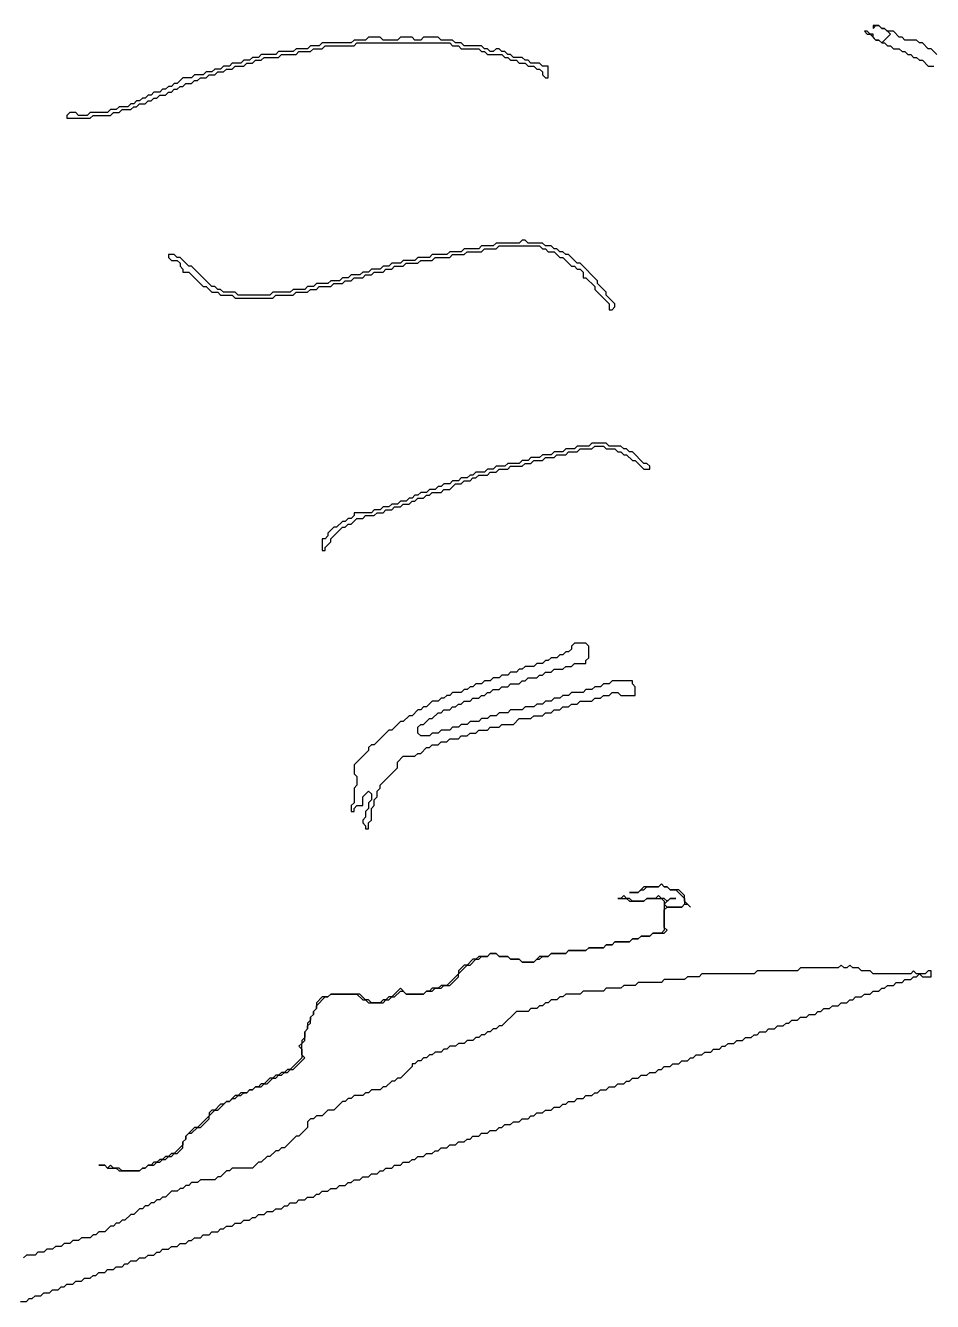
# Model space of a CAD drawing. Header units: metres. Extents: x 0 to 100, y 0 to 128.
# Drawn here: x 54.99 to 62.81, y 83.15 to 94.15 of the extents above; entities that cross this region are included whole.
import ezdxf

# ---------------------------------------------------------------- set-up
doc = ezdxf.new("R2010")
doc.units = ezdxf.units.M

msp = doc.modelspace()

# ---------------------------------------------------------------- linework, layer by layer
for points in [[(57.95, 94.05), (57.925, 94.025), (57.825, 94.025), (57.8, 94), (57.55, 94), (57.525, 93.975), (57.45, 93.975), (57.425, 93.95), (57.325, 93.95), (57.3, 93.925), (57.175, 93.925), (57.15, 93.9), (57.025, 93.9), (57, 93.875), (56.95, 93.875), (56.925, 93.85), (56.875, 93.85), (56.85, 93.825), (56.775, 93.825), (56.75, 93.8), (56.7, 93.8), (56.675, 93.775), (56.625, 93.775), (56.6, 93.75), (56.55, 93.75), (56.525, 93.725), (56.45, 93.725), (56.425, 93.7), (56.35, 93.7), (56.3, 93.65), (56.275, 93.65), (56.25, 93.625), (56.225, 93.625), (56.2, 93.6), (56.175, 93.6), (56.15, 93.575), (56.1, 93.575), (56.075, 93.55), (56.05, 93.55), (56.025, 93.525), (56, 93.525), (55.975, 93.5), (55.95, 93.5), (55.925, 93.475), (55.9, 93.475), (55.875, 93.45), (55.8, 93.45), (55.775, 93.425), (55.725, 93.425), (55.7, 93.4), (55.55, 93.4), (55.525, 93.375), (55.45, 93.375), (55.425, 93.4), (55.375, 93.4), (55.35, 93.375), (55.35, 93.35), (55.55, 93.35), (55.575, 93.375), (55.725, 93.375), (55.75, 93.4), (55.8, 93.4), (55.825, 93.425), (55.9, 93.425), (55.925, 93.45), (55.95, 93.45), (55.975, 93.475), (56.025, 93.475), (56.05, 93.5), (56.075, 93.5), (56.1, 93.525), (56.125, 93.525), (56.15, 93.55), (56.2, 93.55), (56.225, 93.575), (56.25, 93.575), (56.275, 93.6), (56.3, 93.6), (56.325, 93.625), (56.35, 93.625), (56.375, 93.65), (56.425, 93.65), (56.45, 93.675), (56.475, 93.675), (56.5, 93.7), (56.55, 93.7), (56.575, 93.725), (56.625, 93.725), (56.65, 93.75), (56.7, 93.75), (56.725, 93.775), (56.775, 93.775), (56.8, 93.8), (56.875, 93.8), (56.9, 93.825), (56.95, 93.825), (56.975, 93.85), (57.025, 93.85), (57.05, 93.875), (57.175, 93.875), (57.2, 93.9), (57.325, 93.9), (57.35, 93.925), (57.45, 93.925), (57.475, 93.95), (57.55, 93.95), (57.575, 93.975), (57.825, 93.975), (57.85, 94), (58.65, 94), (58.675, 93.975), (58.725, 93.975), (58.75, 93.95), (58.9, 93.95), (58.925, 93.925), (58.95, 93.925), (58.975, 93.9), (59.1, 93.9), (59.125, 93.875), (59.15, 93.875), (59.175, 93.85), (59.225, 93.85), (59.25, 93.825), (59.3, 93.825), (59.325, 93.8), (59.375, 93.8), (59.4, 93.775), (59.425, 93.775), (59.45, 93.75), (59.45, 93.725), (59.475, 93.7), (59.5, 93.7), (59.5, 93.8), (59.45, 93.8), (59.425, 93.825), (59.35, 93.825), (59.325, 93.85), (59.3, 93.85), (59.275, 93.875), (59.2, 93.875), (59.175, 93.9), (59.15, 93.9), (59.125, 93.925), (59.1, 93.925), (59.075, 93.95), (59.05, 93.95), (59.025, 93.925), (59, 93.925), (58.975, 93.95), (58.95, 93.95), (58.925, 93.975), (58.775, 93.975), (58.75, 94), (58.7, 94), (58.675, 94.025), (58.575, 94.025), (58.55, 94.05), (58.425, 94.05), (58.4, 94.025), (58.35, 94.025), (58.325, 94.05), (58.225, 94.05), (58.2, 94.025), (58.075, 94.025), (58.05, 94.05)], [(59.275, 92.3), (59.25, 92.275), (59.05, 92.275), (59.025, 92.25), (58.925, 92.25), (58.9, 92.225), (58.775, 92.225), (58.75, 92.2), (58.65, 92.2), (58.625, 92.175), (58.5, 92.175), (58.475, 92.15), (58.375, 92.15), (58.35, 92.125), (58.25, 92.125), (58.225, 92.1), (58.15, 92.1), (58.125, 92.075), (58.075, 92.075), (58.05, 92.05), (57.975, 92.05), (57.95, 92.025), (57.9, 92.025), (57.875, 92), (57.8, 92), (57.775, 91.975), (57.725, 91.975), (57.7, 91.95), (57.625, 91.95), (57.6, 91.925), (57.5, 91.925), (57.475, 91.9), (57.425, 91.9), (57.4, 91.875), (57.3, 91.875), (57.275, 91.85), (57.125, 91.85), (57.1, 91.825), (56.825, 91.825), (56.8, 91.85), (56.7, 91.85), (56.675, 91.875), (56.65, 91.875), (56.625, 91.9), (56.6, 91.9), (56.425, 92.075), (56.4, 92.075), (56.325, 92.15), (56.3, 92.15), (56.275, 92.175), (56.225, 92.175), (56.225, 92.15), (56.25, 92.125), (56.3, 92.125), (56.325, 92.1), (56.325, 92.075), (56.35, 92.05), (56.35, 92.025), (56.4, 92.025), (56.525, 91.9), (56.55, 91.9), (56.6, 91.85), (56.65, 91.85), (56.675, 91.825), (56.775, 91.825), (56.8, 91.8), (57.125, 91.8), (57.15, 91.825), (57.3, 91.825), (57.325, 91.85), (57.425, 91.85), (57.45, 91.875), (57.5, 91.875), (57.525, 91.9), (57.625, 91.9), (57.65, 91.925), (57.725, 91.925), (57.75, 91.95), (57.8, 91.95), (57.825, 91.975), (57.9, 91.975), (57.925, 92), (57.975, 92), (58, 92.025), (58.075, 92.025), (58.1, 92.05), (58.15, 92.05), (58.175, 92.075), (58.25, 92.075), (58.275, 92.1), (58.375, 92.1), (58.4, 92.125), (58.5, 92.125), (58.525, 92.15), (58.65, 92.15), (58.675, 92.175), (58.775, 92.175), (58.8, 92.2), (58.925, 92.2), (58.95, 92.225), (59.05, 92.225), (59.075, 92.25), (59.425, 92.25), (59.45, 92.225), (59.475, 92.225), (59.5, 92.2), (59.55, 92.2), (59.6, 92.15), (59.625, 92.15), (59.7, 92.075), (59.725, 92.075), (59.75, 92.05), (59.775, 92.05), (59.8, 92.025), (59.8, 91.975), (59.825, 91.975), (59.9, 91.9), (59.9, 91.875), (60.025, 91.75), (60.025, 91.7), (60.05, 91.7), (60.075, 91.725), (60.075, 91.75), (60, 91.825), (60, 91.85), (59.925, 91.925), (59.925, 91.95), (59.775, 92.1), (59.75, 92.1), (59.675, 92.175), (59.65, 92.175), (59.625, 92.2), (59.6, 92.2), (59.575, 92.225), (59.55, 92.225), (59.525, 92.25), (59.475, 92.25), (59.45, 92.275), (59.325, 92.275), (59.3, 92.3)], [(59.875, 90.55), (59.85, 90.525), (59.75, 90.525), (59.725, 90.5), (59.65, 90.5), (59.625, 90.475), (59.55, 90.475), (59.525, 90.45), (59.45, 90.45), (59.425, 90.425), (59.35, 90.425), (59.325, 90.4), (59.275, 90.4), (59.25, 90.375), (59.15, 90.375), (59.125, 90.35), (59.05, 90.35), (59.025, 90.325), (58.975, 90.325), (58.95, 90.3), (58.875, 90.3), (58.85, 90.275), (58.825, 90.275), (58.8, 90.25), (58.75, 90.25), (58.725, 90.225), (58.675, 90.225), (58.65, 90.2), (58.6, 90.2), (58.575, 90.175), (58.55, 90.175), (58.525, 90.15), (58.475, 90.15), (58.45, 90.125), (58.4, 90.125), (58.375, 90.1), (58.35, 90.1), (58.325, 90.075), (58.3, 90.075), (58.275, 90.05), (58.225, 90.05), (58.2, 90.025), (58.15, 90.025), (58.125, 90), (58.075, 90), (58.05, 89.975), (58, 89.975), (57.975, 89.95), (57.825, 89.95), (57.825, 89.925), (57.8, 89.9), (57.775, 89.9), (57.75, 89.875), (57.725, 89.875), (57.675, 89.825), (57.65, 89.825), (57.6, 89.775), (57.6, 89.75), (57.575, 89.725), (57.55, 89.725), (57.55, 89.625), (57.575, 89.625), (57.575, 89.65), (57.625, 89.7), (57.625, 89.725), (57.725, 89.825), (57.75, 89.825), (57.775, 89.85), (57.8, 89.85), (57.85, 89.9), (57.9, 89.9), (57.925, 89.925), (58, 89.925), (58.025, 89.95), (58.075, 89.95), (58.1, 89.975), (58.15, 89.975), (58.175, 90), (58.225, 90), (58.25, 90.025), (58.3, 90.025), (58.325, 90.05), (58.35, 90.05), (58.375, 90.075), (58.425, 90.075), (58.45, 90.1), (58.475, 90.1), (58.5, 90.125), (58.575, 90.125), (58.6, 90.15), (58.65, 90.15), (58.7, 90.2), (58.75, 90.2), (58.775, 90.225), (58.825, 90.225), (58.85, 90.25), (58.875, 90.25), (58.9, 90.275), (58.975, 90.275), (59, 90.3), (59.05, 90.3), (59.075, 90.325), (59.15, 90.325), (59.175, 90.35), (59.275, 90.35), (59.3, 90.375), (59.35, 90.375), (59.375, 90.4), (59.45, 90.4), (59.475, 90.425), (59.55, 90.425), (59.575, 90.45), (59.65, 90.45), (59.675, 90.475), (59.75, 90.475), (59.775, 90.5), (59.875, 90.5), (59.9, 90.525), (59.975, 90.525), (60, 90.5), (60.075, 90.5), (60.1, 90.475), (60.125, 90.475), (60.15, 90.45), (60.175, 90.45), (60.225, 90.4), (60.25, 90.4), (60.325, 90.325), (60.375, 90.325), (60.375, 90.35), (60.35, 90.375), (60.325, 90.375), (60.225, 90.475), (60.2, 90.475), (60.175, 90.5), (60.15, 90.5), (60.125, 90.525), (60.025, 90.525), (60, 90.55)], [(59.725, 88.825), (59.7, 88.8), (59.7, 88.775), (59.675, 88.75), (59.65, 88.75), (59.625, 88.725), (59.6, 88.725), (59.575, 88.7), (59.525, 88.7), (59.5, 88.675), (59.475, 88.675), (59.45, 88.65), (59.4, 88.65), (59.375, 88.625), (59.3, 88.625), (59.275, 88.6), (59.25, 88.6), (59.225, 88.575), (59.175, 88.575), (59.15, 88.55), (59.1, 88.55), (59.075, 88.525), (59.025, 88.525), (59, 88.5), (58.95, 88.5), (58.925, 88.475), (58.875, 88.475), (58.85, 88.45), (58.825, 88.45), (58.8, 88.425), (58.775, 88.425), (58.75, 88.4), (58.675, 88.4), (58.65, 88.375), (58.625, 88.375), (58.6, 88.35), (58.575, 88.35), (58.55, 88.325), (58.5, 88.325), (58.45, 88.275), (58.425, 88.275), (58.4, 88.25), (58.375, 88.25), (58.325, 88.2), (58.3, 88.2), (58.25, 88.15), (58.225, 88.15), (58.15, 88.075), (58.125, 88.075), (58, 87.95), (57.975, 87.95), (57.95, 87.925), (57.95, 87.9), (57.825, 87.775), (57.825, 87.7), (57.85, 87.675), (57.85, 87.6), (57.825, 87.575), (57.825, 87.45), (57.8, 87.425), (57.8, 87.375), (57.825, 87.375), (57.825, 87.4), (57.85, 87.425), (57.9, 87.425), (57.9, 87.5), (57.95, 87.55), (57.975, 87.525), (57.975, 87.475), (57.95, 87.45), (57.95, 87.4), (57.925, 87.375), (57.925, 87.325), (57.9, 87.3), (57.9, 87.275), (57.925, 87.25), (57.925, 87.225), (57.95, 87.225), (57.95, 87.275), (57.975, 87.3), (57.975, 87.4), (58, 87.425), (58, 87.475), (58.025, 87.5), (58.025, 87.55), (58.05, 87.575), (58.05, 87.6), (58.2, 87.75), (58.2, 87.8), (58.25, 87.85), (58.35, 87.85), (58.375, 87.875), (58.4, 87.875), (58.45, 87.925), (58.475, 87.925), (58.5, 87.95), (58.55, 87.95), (58.575, 87.975), (58.625, 87.975), (58.65, 88), (58.725, 88), (58.75, 88.025), (58.8, 88.025), (58.825, 88.05), (58.875, 88.05), (58.9, 88.075), (58.975, 88.075), (59, 88.1), (59.075, 88.1), (59.1, 88.125), (59.2, 88.125), (59.25, 88.175), (59.35, 88.175), (59.375, 88.2), (59.45, 88.2), (59.475, 88.225), (59.525, 88.225), (59.55, 88.25), (59.6, 88.25), (59.625, 88.275), (59.675, 88.275), (59.7, 88.3), (59.75, 88.3), (59.775, 88.325), (59.875, 88.325), (59.9, 88.35), (59.95, 88.35), (59.975, 88.375), (60.025, 88.375), (60.05, 88.4), (60.1, 88.4), (60.125, 88.375), (60.25, 88.375), (60.25, 88.45), (60.225, 88.475), (60.225, 88.5), (60.05, 88.5), (60.025, 88.475), (59.975, 88.475), (59.95, 88.45), (59.9, 88.45), (59.875, 88.425), (59.825, 88.425), (59.8, 88.4), (59.7, 88.4), (59.675, 88.375), (59.625, 88.375), (59.6, 88.35), (59.55, 88.35), (59.525, 88.325), (59.475, 88.325), (59.45, 88.3), (59.4, 88.3), (59.375, 88.275), (59.3, 88.275), (59.275, 88.25), (59.175, 88.25), (59.15, 88.225), (59.075, 88.225), (59.05, 88.2), (59, 88.2), (58.975, 88.175), (58.925, 88.175), (58.9, 88.15), (58.825, 88.15), (58.8, 88.125), (58.75, 88.125), (58.725, 88.1), (58.675, 88.1), (58.65, 88.075), (58.575, 88.075), (58.55, 88.05), (58.5, 88.05), (58.475, 88.025), (58.4, 88.025), (58.375, 88.05), (58.375, 88.1), (58.4, 88.125), (58.425, 88.125), (58.475, 88.175), (58.5, 88.175), (58.55, 88.225), (58.575, 88.225), (58.6, 88.25), (58.65, 88.25), (58.675, 88.275), (58.7, 88.275), (58.725, 88.3), (58.75, 88.3), (58.775, 88.325), (58.825, 88.325), (58.85, 88.35), (58.9, 88.35), (58.925, 88.375), (58.95, 88.375), (58.975, 88.4), (59, 88.4), (59.025, 88.425), (59.075, 88.425), (59.1, 88.45), (59.15, 88.45), (59.175, 88.475), (59.25, 88.475), (59.275, 88.5), (59.3, 88.5), (59.325, 88.525), (59.4, 88.525), (59.425, 88.55), (59.45, 88.55), (59.475, 88.575), (59.525, 88.575), (59.55, 88.6), (59.625, 88.6), (59.65, 88.625), (59.7, 88.625), (59.725, 88.65), (59.825, 88.65), (59.825, 88.675), (59.85, 88.7), (59.85, 88.8), (59.825, 88.825)], [(60.475, 86.75), (60.45, 86.725), (60.325, 86.725), (60.275, 86.675), (60.2, 86.675), (60.275, 86.675), (60.3, 86.7), (60.325, 86.7), (60.35, 86.725), (60.45, 86.725), (60.475, 86.75), (60.5, 86.725), (60.525, 86.725), (60.55, 86.7), (60.6, 86.7), (60.675, 86.625), (60.675, 86.575), (60.65, 86.55), (60.525, 86.55), (60.5, 86.575), (60.55, 86.625), (60.6, 86.625), (60.55, 86.625), (60.525, 86.6), (60.5, 86.625), (60.475, 86.625), (60.45, 86.65), (60.425, 86.625), (60.35, 86.625), (60.325, 86.6), (60.225, 86.6), (60.2, 86.625), (60.175, 86.625), (60.15, 86.65), (60.125, 86.625), (60.1, 86.625), (60.175, 86.625), (60.2, 86.6), (60.325, 86.6), (60.35, 86.625), (60.475, 86.625), (60.5, 86.6), (60.5, 86.35), (60.475, 86.325), (60.4, 86.325), (60.375, 86.3), (60.3, 86.3), (60.275, 86.275), (60.225, 86.275), (60.2, 86.25), (60.075, 86.25), (60.05, 86.225), (60, 86.225), (59.975, 86.2), (59.85, 86.2), (59.825, 86.175), (59.675, 86.175), (59.65, 86.15), (59.525, 86.15), (59.5, 86.125), (59.425, 86.125), (59.375, 86.075), (59.275, 86.075), (59.25, 86.1), (59.175, 86.1), (59.15, 86.125), (59.075, 86.125), (59.05, 86.15), (59, 86.15), (58.975, 86.125), (58.9, 86.125), (58.875, 86.1), (58.85, 86.1), (58.8, 86.05), (58.775, 86.05), (58.725, 86), (58.725, 85.975), (58.625, 85.875), (58.575, 85.875), (58.55, 85.85), (58.5, 85.85), (58.475, 85.825), (58.45, 85.825), (58.425, 85.8), (58.275, 85.8), (58.225, 85.85), (58.15, 85.775), (58.125, 85.775), (58.1, 85.75), (58.075, 85.75), (58.05, 85.725), (57.975, 85.725), (57.95, 85.75), (57.925, 85.75), (57.875, 85.8), (57.625, 85.8), (57.6, 85.775), (57.55, 85.775), (57.5, 85.725), (57.5, 85.675), (57.475, 85.65), (57.475, 85.625), (57.45, 85.6), (57.45, 85.575), (57.425, 85.55), (57.425, 85.5), (57.4, 85.475), (57.4, 85.425), (57.375, 85.4), (57.375, 85.375), (57.35, 85.35), (57.375, 85.325), (57.375, 85.25), (57.275, 85.15), (57.25, 85.15), (57.225, 85.125), (57.2, 85.125), (57.175, 85.1), (57.15, 85.1), (57.125, 85.075), (57.1, 85.075), (57.05, 85.025), (57.025, 85.025), (57, 85), (56.975, 85), (56.95, 84.975), (56.925, 84.975), (56.9, 84.95), (56.85, 84.95), (56.825, 84.925), (56.8, 84.925), (56.75, 84.875), (56.725, 84.875), (56.7, 84.85), (56.675, 84.85), (56.625, 84.8), (56.6, 84.8), (56.575, 84.775), (56.575, 84.75), (56.475, 84.65), (56.45, 84.65), (56.375, 84.575), (56.375, 84.55), (56.35, 84.525), (56.35, 84.5), (56.275, 84.425), (56.25, 84.425), (56.225, 84.4), (56.2, 84.4), (56.175, 84.375), (56.15, 84.375), (56.125, 84.35), (56.1, 84.35), (56.075, 84.325), (56.05, 84.325), (56.025, 84.3), (56, 84.3), (55.975, 84.275), (55.825, 84.275), (55.8, 84.3), (55.75, 84.3), (55.725, 84.325), (55.7, 84.3), (55.675, 84.325), (55.625, 84.325), (55.675, 84.325), (55.7, 84.3), (55.775, 84.3), (55.8, 84.275), (55.975, 84.275), (56, 84.3), (56.025, 84.3), (56.05, 84.325), (56.1, 84.325), (56.125, 84.35), (56.15, 84.35), (56.175, 84.375), (56.2, 84.375), (56.225, 84.4), (56.25, 84.4), (56.275, 84.425), (56.3, 84.425), (56.35, 84.475), (56.35, 84.525), (56.375, 84.55), (56.375, 84.575), (56.4, 84.6), (56.425, 84.6), (56.475, 84.65), (56.5, 84.65), (56.575, 84.725), (56.575, 84.75), (56.625, 84.8), (56.65, 84.8), (56.725, 84.875), (56.75, 84.875), (56.775, 84.9), (56.8, 84.9), (56.825, 84.925), (56.85, 84.925), (56.875, 84.95), (56.9, 84.95), (56.925, 84.975), (56.95, 84.975), (56.975, 85), (57.025, 85), (57.05, 85.025), (57.075, 85.025), (57.125, 85.075), (57.15, 85.075), (57.175, 85.1), (57.2, 85.1), (57.225, 85.125), (57.25, 85.125), (57.275, 85.15), (57.3, 85.15), (57.4, 85.25), (57.375, 85.275), (57.375, 85.375), (57.4, 85.4), (57.4, 85.475), (57.425, 85.5), (57.425, 85.525), (57.45, 85.55), (57.45, 85.6), (57.475, 85.625), (57.475, 85.65), (57.5, 85.675), (57.5, 85.7), (57.575, 85.775), (57.6, 85.775), (57.625, 85.8), (57.85, 85.8), (57.9, 85.75), (57.925, 85.75), (57.95, 85.725), (58.075, 85.725), (58.1, 85.75), (58.125, 85.75), (58.15, 85.775), (58.175, 85.775), (58.225, 85.825), (58.25, 85.825), (58.275, 85.8), (58.425, 85.8), (58.45, 85.825), (58.5, 85.825), (58.525, 85.85), (58.575, 85.85), (58.6, 85.875), (58.65, 85.875), (58.725, 85.95), (58.725, 85.975), (58.8, 86.05), (58.825, 86.05), (58.875, 86.1), (58.9, 86.1), (58.925, 86.125), (58.975, 86.125), (59, 86.15), (59.05, 86.15), (59.075, 86.125), (59.15, 86.125), (59.175, 86.1), (59.25, 86.1), (59.275, 86.075), (59.375, 86.075), (59.4, 86.1), (59.425, 86.1), (59.45, 86.125), (59.5, 86.125), (59.525, 86.15), (59.65, 86.15), (59.675, 86.175), (59.825, 86.175), (59.85, 86.2), (59.975, 86.2), (60, 86.225), (60.05, 86.225), (60.075, 86.25), (60.2, 86.25), (60.225, 86.275), (60.275, 86.275), (60.3, 86.3), (60.375, 86.3), (60.4, 86.325), (60.5, 86.325), (60.525, 86.35), (60.5, 86.375), (60.5, 86.525), (60.525, 86.55), (60.65, 86.55), (60.675, 86.575), (60.7, 86.575), (60.725, 86.55), (60.675, 86.6), (60.675, 86.65), (60.625, 86.7), (60.55, 86.7), (60.525, 86.725), (60.5, 86.725)]]:
    msp.add_lwpolyline(points, close=True)
for points in [[(62.85, 93.9), (62.8, 93.95), (62.775, 93.95), (62.725, 94), (62.7, 94), (62.675, 94.025), (62.575, 94.025), (62.55, 94.05), (62.525, 94.05), (62.475, 94.1), (62.425, 94.1), (62.4, 94.125), (62.375, 94.125), (62.35, 94.15), (62.3, 94.15), (62.3, 94.125), (62.325, 94.15), (62.35, 94.15), (62.375, 94.125), (62.4, 94.125), (62.45, 94.075), (62.375, 94), (62.35, 94.025), (62.325, 94.025), (62.3, 94.05), (62.3, 94.075), (62.275, 94.075), (62.25, 94.1), (62.225, 94.1), (62.25, 94.075), (62.275, 94.075), (62.325, 94.025), (62.35, 94.025), (62.375, 94), (62.4, 94), (62.425, 93.975), (62.45, 93.975), (62.475, 93.95), (62.525, 93.95), (62.55, 93.925), (62.575, 93.925), (62.6, 93.9), (62.625, 93.9), (62.65, 93.875), (62.675, 93.875), (62.7, 93.85), (62.725, 93.85), (62.775, 93.8), (62.825, 93.8)], [(54.95, 83.15), (55, 83.15), (55.025, 83.175), (55.05, 83.175), (55.075, 83.2), (55.125, 83.2), (55.15, 83.225), (55.2, 83.225), (55.225, 83.25), (55.275, 83.25), (55.3, 83.275), (55.325, 83.275), (55.35, 83.3), (55.4, 83.3), (55.425, 83.325), (55.475, 83.325), (55.5, 83.35), (55.55, 83.35), (55.575, 83.375), (55.6, 83.375), (55.625, 83.4), (55.675, 83.4), (55.7, 83.425), (55.75, 83.425), (55.775, 83.45), (55.825, 83.45), (55.85, 83.475), (55.875, 83.475), (55.9, 83.5), (55.95, 83.5), (55.975, 83.525), (56.025, 83.525), (56.05, 83.55), (56.1, 83.55), (56.125, 83.575), (56.15, 83.575), (56.175, 83.6), (56.225, 83.6), (56.25, 83.625), (56.3, 83.625), (56.325, 83.65), (56.375, 83.65), (56.4, 83.675), (56.425, 83.675), (56.45, 83.7), (56.5, 83.7), (56.525, 83.725), (56.575, 83.725), (56.6, 83.75), (56.65, 83.75), (56.675, 83.775), (56.7, 83.775), (56.725, 83.8), (56.775, 83.8), (56.8, 83.825), (56.85, 83.825), (56.875, 83.85), (56.925, 83.85), (56.95, 83.875), (56.975, 83.875), (57, 83.9), (57.05, 83.9), (57.075, 83.925), (57.125, 83.925), (57.15, 83.95), (57.2, 83.95), (57.225, 83.975), (57.25, 83.975), (57.275, 84), (57.325, 84), (57.35, 84.025), (57.4, 84.025), (57.425, 84.05), (57.475, 84.05), (57.5, 84.075), (57.525, 84.075), (57.55, 84.1), (57.6, 84.1), (57.625, 84.125), (57.675, 84.125), (57.7, 84.15), (57.75, 84.15), (57.775, 84.175), (57.8, 84.175), (57.825, 84.2), (57.875, 84.2), (57.9, 84.225), (57.95, 84.225), (57.975, 84.25), (58.025, 84.25), (58.05, 84.275), (58.075, 84.275), (58.1, 84.3), (58.15, 84.3), (58.175, 84.325), (58.225, 84.325), (58.25, 84.35), (58.3, 84.35), (58.325, 84.375), (58.35, 84.375), (58.375, 84.4), (58.425, 84.4), (58.45, 84.425), (58.5, 84.425), (58.525, 84.45), (58.55, 84.45), (58.575, 84.475), (58.625, 84.475), (58.65, 84.5), (58.7, 84.5), (58.725, 84.525), (58.775, 84.525), (58.8, 84.55), (58.825, 84.55), (58.85, 84.575), (58.9, 84.575), (58.925, 84.6), (58.975, 84.6), (59, 84.625), (59.05, 84.625), (59.075, 84.65), (59.1, 84.65), (59.125, 84.675), (59.175, 84.675), (59.2, 84.7), (59.25, 84.7), (59.275, 84.725), (59.325, 84.725), (59.35, 84.75), (59.375, 84.75), (59.4, 84.775), (59.45, 84.775), (59.475, 84.8), (59.525, 84.8), (59.55, 84.825), (59.6, 84.825), (59.625, 84.85), (59.65, 84.85), (59.675, 84.875), (59.725, 84.875), (59.75, 84.9), (59.8, 84.9), (59.825, 84.925), (59.875, 84.925), (59.9, 84.95), (59.925, 84.95), (59.95, 84.975), (60, 84.975), (60.025, 85), (60.075, 85), (60.1, 85.025), (60.15, 85.025), (60.175, 85.05), (60.2, 85.05), (60.225, 85.075), (60.275, 85.075), (60.3, 85.1), (60.35, 85.1), (60.375, 85.125), (60.425, 85.125), (60.45, 85.15), (60.475, 85.15), (60.5, 85.175), (60.55, 85.175), (60.575, 85.2), (60.625, 85.2), (60.65, 85.225), (60.7, 85.225), (60.725, 85.25), (60.75, 85.25), (60.775, 85.275), (60.825, 85.275), (60.85, 85.3), (60.9, 85.3), (60.925, 85.325), (60.975, 85.325), (61, 85.35), (61.025, 85.35), (61.05, 85.375), (61.1, 85.375), (61.125, 85.4), (61.175, 85.4), (61.2, 85.425), (61.25, 85.425), (61.275, 85.45), (61.3, 85.45), (61.325, 85.475), (61.375, 85.475), (61.4, 85.5), (61.45, 85.5), (61.475, 85.525), (61.525, 85.525), (61.55, 85.55), (61.575, 85.55), (61.6, 85.575), (61.65, 85.575), (61.675, 85.6), (61.725, 85.6), (61.75, 85.625), (61.8, 85.625), (61.825, 85.65), (61.85, 85.65), (61.875, 85.675), (61.925, 85.675), (61.95, 85.7), (62, 85.7), (62.025, 85.725), (62.075, 85.725), (62.1, 85.75), (62.125, 85.75), (62.15, 85.775), (62.2, 85.775), (62.225, 85.8), (62.275, 85.8), (62.3, 85.825), (62.35, 85.825), (62.375, 85.85), (62.4, 85.85), (62.425, 85.875), (62.475, 85.875), (62.5, 85.9), (62.55, 85.9), (62.575, 85.925), (62.625, 85.925), (62.65, 85.95), (62.675, 85.95), (62.7, 85.975), (62.725, 85.95), (62.8, 85.95), (62.8, 86), (62.775, 86), (62.75, 85.975), (62.675, 85.975), (62.65, 86), (62.625, 85.975), (62.3, 85.975), (62.275, 86), (62.2, 86), (62.175, 86.025), (62.125, 86.025), (62.1, 86.05), (62.075, 86.025), (62.05, 86.025), (62.025, 86.05), (62, 86.025), (61.675, 86.025), (61.65, 86), (61.3, 86), (61.275, 85.975), (60.825, 85.975), (60.8, 85.95), (60.7, 85.95), (60.675, 85.925), (60.5, 85.925), (60.475, 85.9), (60.275, 85.9), (60.25, 85.875), (60.15, 85.875), (60.125, 85.85), (60, 85.85), (59.975, 85.825), (59.8, 85.825), (59.775, 85.8), (59.65, 85.8), (59.625, 85.775), (59.6, 85.775), (59.575, 85.75), (59.525, 85.75), (59.5, 85.725), (59.475, 85.725), (59.45, 85.7), (59.425, 85.7), (59.4, 85.675), (59.35, 85.675), (59.325, 85.65), (59.225, 85.65), (59.1, 85.525), (59.075, 85.525), (59.05, 85.5), (59.025, 85.5), (59, 85.475), (58.975, 85.475), (58.95, 85.45), (58.925, 85.45), (58.9, 85.425), (58.875, 85.425), (58.85, 85.4), (58.8, 85.4), (58.775, 85.375), (58.725, 85.375), (58.7, 85.35), (58.65, 85.35), (58.625, 85.325), (58.6, 85.325), (58.575, 85.3), (58.525, 85.3), (58.5, 85.275), (58.475, 85.275), (58.45, 85.25), (58.425, 85.25), (58.4, 85.225), (58.375, 85.225), (58.35, 85.2), (58.325, 85.2), (58.325, 85.175), (58.225, 85.075), (58.2, 85.075), (58.175, 85.05), (58.15, 85.05), (58.1, 85), (58.075, 85), (58.05, 84.975), (57.975, 84.975), (57.95, 84.95), (57.925, 84.95), (57.9, 84.925), (57.825, 84.925), (57.8, 84.9), (57.775, 84.9), (57.75, 84.875), (57.725, 84.875), (57.65, 84.8), (57.6, 84.8), (57.55, 84.75), (57.5, 84.75), (57.475, 84.725), (57.45, 84.725), (57.425, 84.7), (57.425, 84.65), (57.35, 84.575), (57.325, 84.575), (57.225, 84.475), (57.2, 84.475), (57.175, 84.45), (57.15, 84.45), (57.1, 84.4), (57.075, 84.4), (57.025, 84.35), (57, 84.35), (56.95, 84.3), (56.775, 84.3), (56.75, 84.275), (56.725, 84.275), (56.675, 84.225), (56.65, 84.225), (56.625, 84.2), (56.5, 84.2), (56.475, 84.175), (56.425, 84.175), (56.4, 84.15), (56.375, 84.15), (56.35, 84.125), (56.325, 84.125), (56.3, 84.1), (56.25, 84.1), (56.2, 84.05), (56.175, 84.05), (56.15, 84.025), (56.125, 84.025), (56.1, 84), (56.075, 84), (56.05, 83.975), (56.025, 83.975), (56, 83.95), (55.975, 83.95), (55.925, 83.9), (55.9, 83.9), (55.85, 83.85), (55.825, 83.85), (55.8, 83.825), (55.775, 83.825), (55.75, 83.8), (55.725, 83.8), (55.675, 83.75), (55.625, 83.75), (55.6, 83.725), (55.575, 83.725), (55.55, 83.7), (55.475, 83.7), (55.45, 83.675), (55.4, 83.675), (55.375, 83.65), (55.325, 83.65), (55.3, 83.625), (55.25, 83.625), (55.225, 83.6), (55.175, 83.6), (55.15, 83.575), (55.1, 83.575), (55.075, 83.55), (55, 83.55), (54.975, 83.525)]]:
    msp.add_lwpolyline(points)

doc.saveas('drawing.dxf')
